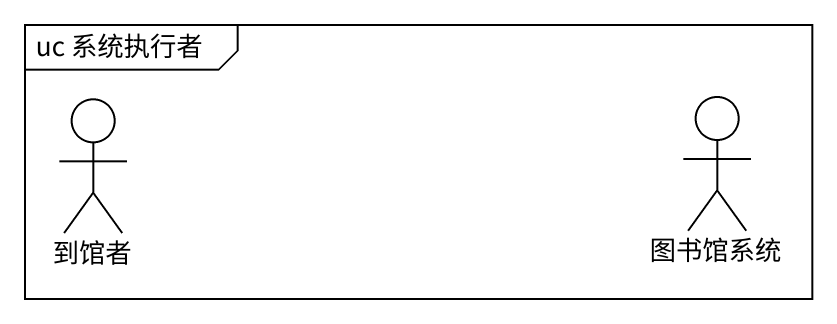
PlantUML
@startuml
mainframe uc 系统执行者
actor 到馆者
actor 图书馆系统
@enduml
